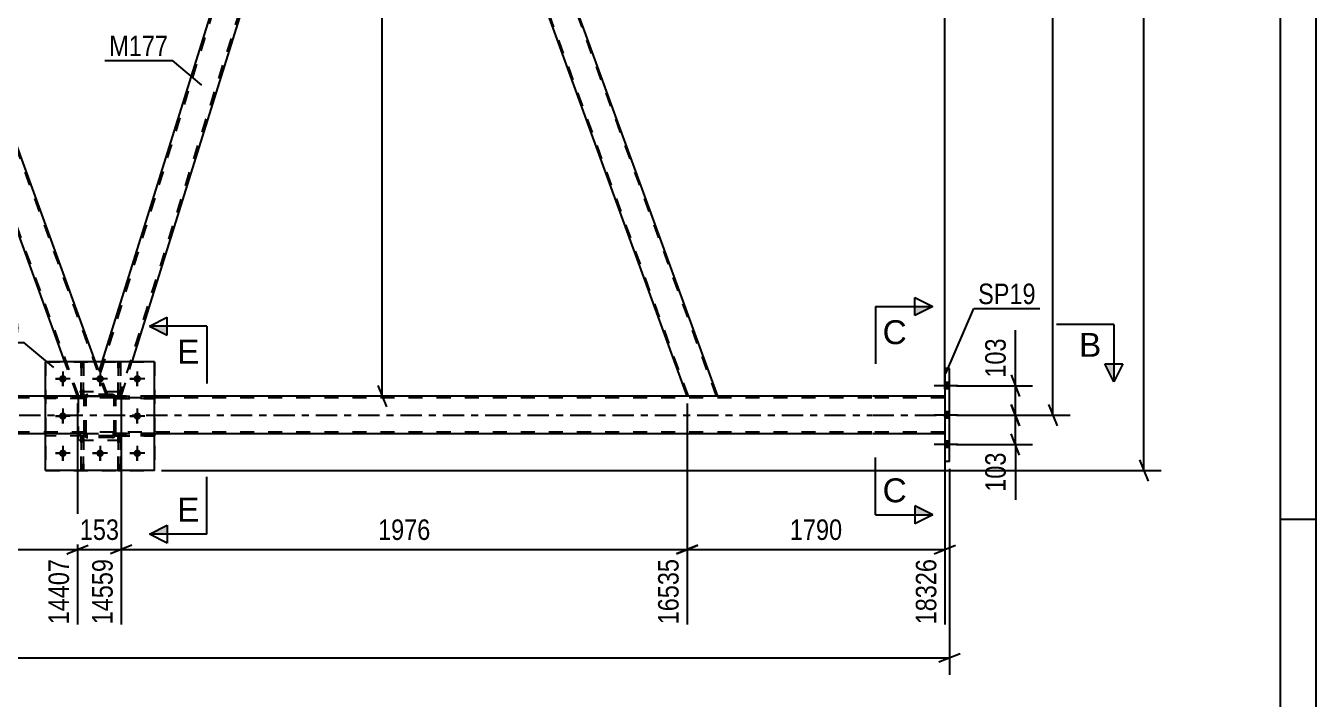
# Model space of a CAD drawing. Header units: millimetres. Extents: x 0 to 841, y 0 to 594.
# Drawn here: x 660.8 to 841, y 272.9 to 367 of the extents above; entities that cross this region are included whole.
import ezdxf

# ---------------------------------------------------------------- set-up
doc = ezdxf.new("R2010")
doc.units = ezdxf.units.MM
doc.linetypes.add('DXK_LINE_DOT2', pattern=[3.9198, 1.9599, -1.9599])
doc.linetypes.add('DXK_LINE_DOT3', pattern=[5.9187, 2.979, -0.9799, 0.9799, -0.9799])
doc.styles.add('Arial', font='ARIAL.TTF', dxfattribs={"height": 0.2})
doc.styles.add('Arial Narrow', font='ARIALN.TTF', dxfattribs={"height": 0.2})

# ---------------------------------------------------------------- blocks, each defined once
blk = doc.blocks.new('Unknown-318888172-1133')
at = {"color": 5, "linetype": 'Continuous'}
for p, q in [((841, 0), (841, 594)), ((836, 5), (836, 589)), ((841, 298), (836, 298))]:
    blk.add_line(p, q, dxfattribs=at)
blk = doc.blocks.new('Part-318888172-3912 - 3660')
at = {"color": 7, "linetype": 'DXK_LINE_DOT2'}
for p, q in [((674.17, 315.86), (668.17, 315.86)), ((668.17, 309.06), (668.17, 315.86)), ((674.17, 309.06), (674.17, 315.86)), ((674.17, 309.06), (668.17, 309.06))]:
    blk.add_line(p, q, dxfattribs=at)
blk = doc.blocks.new('Part-318888172-3848 - 3660')
at = {"color": 7, "linetype": 'DXK_LINE_DOT2'}
for p, q in [((678.77, 315.22), (673.37, 315.22)), ((673.37, 315.22), (673.37, 314.9)), ((673.37, 314.9), (678.77, 314.9)), ((673.97, 314.9), (673.97, 315.22)), ((678.77, 314.9), (678.77, 315.22))]:
    blk.add_line(p, q, dxfattribs=at)
blk = doc.blocks.new('Part-318888172-3910 - 3660')
at = {"color": 7, "linetype": 'DXK_LINE_DOT2'}
for p, q in [((669.26, 315.42), (669.45, 315.46)), ((669.45, 315.46), (669.26, 315.42)), ((672.89, 315.46), (669.45, 315.46)), ((672.89, 315.46), (673.07, 315.42)), ((673.07, 315.42), (672.89, 315.46)), ((668.97, 315), (669, 315.16)), ((669, 315.16), (668.97, 315)), ((668.97, 314.98), (668.97, 315)), ((668.97, 315), (668.97, 314.98)), ((668.97, 309.94), (668.97, 314.98)), ((669.21, 314.98), (669.23, 315.07)), ((669.21, 315), (669.21, 314.98)), ((669.21, 309.94), (669.21, 314.98)), ((669.23, 315.07), (669.28, 315.15)), ((669.28, 315.15), (669.36, 315.2)), ((669.36, 315.2), (669.45, 315.22)), ((669.45, 315.22), (672.89, 315.22)), ((672.89, 315.22), (672.98, 315.2)), ((672.98, 315.2), (673.06, 315.15)), ((673.06, 315.15), (673.11, 315.07)), ((673.13, 314.98), (673.11, 315.07)), ((673.12, 315), (673.13, 314.98)), ((673.13, 309.94), (673.13, 314.98)), ((673.33, 315.16), (673.36, 315)), ((673.36, 315), (673.33, 315.16)), ((673.36, 315), (673.37, 314.98)), ((673.37, 314.98), (673.36, 315)), ((673.37, 309.94), (673.37, 314.98)), ((669, 309.75), (668.97, 309.94)), ((668.97, 309.94), (669, 309.75)), ((669.23, 309.85), (669.21, 309.94)), ((669.28, 309.77), (669.23, 309.85)), ((669.45, 309.46), (669.26, 309.49)), ((669.26, 309.49), (669.45, 309.46)), ((669.36, 309.72), (669.28, 309.77)), ((669.45, 309.7), (669.36, 309.72)), ((672.89, 309.7), (669.45, 309.7)), ((672.89, 309.46), (669.45, 309.46)), ((672.98, 309.72), (672.89, 309.7)), ((673.07, 309.49), (672.89, 309.46)), ((672.89, 309.46), (673.07, 309.49)), ((673.06, 309.77), (672.98, 309.72)), ((673.11, 309.85), (673.06, 309.77)), ((673.13, 309.94), (673.11, 309.85)), ((673.37, 309.94), (673.33, 309.75)), ((673.33, 309.75), (673.37, 309.94))]:
    blk.add_line(p, q, dxfattribs=at)
at = {"color": 7, "linetype": 'DXK_LINE_DOT3'}
blk.add_line((671.17, 312.46), (671.17, 312.46), dxfattribs=at)
at = {"color": 7, "linetype": 'DXK_LINE_DOT2'}
for centre, start, end in [((669.45, 314.98), 112.5, 157.5), ((669.45, 314.98), 112.5, 157.5), ((672.89, 314.98), 22.5, 67.5), ((672.89, 314.98), 22.5, 67.5), ((669.45, 309.94), 202.5, 247.5), ((669.45, 309.94), 202.5, 247.5), ((672.89, 309.94), 292.5, 337.5), ((672.89, 309.94), 292.5, 337.5)]:
    blk.add_arc(centre, 0.48, start, end, dxfattribs=at)
blk = doc.blocks.new('Part-318888172-3815 - 3660')
at = {"color": 7, "linetype": 'DXK_LINE_DOT2'}
for p, q in [((678.77, 310.02), (673.37, 310.02)), ((673.37, 310.02), (673.37, 309.7)), ((673.97, 309.7), (673.97, 310.02)), ((678.77, 309.7), (678.77, 310.02)), ((673.37, 309.7), (678.77, 309.7))]:
    blk.add_line(p, q, dxfattribs=at)
blk = doc.blocks.new('Part-318888172-4150 - 3660')
at = {"color": 7, "linetype": 'DXK_LINE_DOT2'}
for p, q in [((674.04, 309.69), (673.72, 309.69)), ((673.72, 309.69), (673.72, 304.86)), ((673.72, 309.09), (674.04, 309.09)), ((674.04, 304.86), (674.04, 309.69)), ((673.72, 304.86), (674.04, 304.86))]:
    blk.add_line(p, q, dxfattribs=at)
blk = doc.blocks.new('Part-318888172-3837 - 3660')
at = {"color": 7, "linetype": 'DXK_LINE_DOT2'}
for p, q in [((668.97, 315.22), (663.57, 315.22)), ((663.57, 314.9), (663.57, 315.22)), ((668.97, 314.9), (663.57, 314.9)), ((668.37, 314.9), (668.37, 315.22)), ((668.97, 315.22), (668.97, 314.9))]:
    blk.add_line(p, q, dxfattribs=at)
blk = doc.blocks.new('Part-318888172-3838 - 3660')
at = {"color": 7, "linetype": 'DXK_LINE_DOT2'}
for p, q in [((668.97, 310.02), (663.57, 310.02)), ((663.57, 309.7), (663.57, 310.02)), ((668.37, 309.7), (668.37, 310.02)), ((668.97, 310.02), (668.97, 309.7)), ((668.97, 309.7), (663.57, 309.7))]:
    blk.add_line(p, q, dxfattribs=at)
blk = doc.blocks.new('Part-318888172-3841 - 3660')
at = {"color": 2, "linetype": 'Continuous'}
blk.add_line((668.84, 320.06), (668.52, 320.06), dxfattribs=at)
at = {"color": 7, "linetype": 'DXK_LINE_DOT2'}
for p, q in [((668.52, 320.06), (668.52, 315.21)), ((668.84, 315.21), (668.84, 320.06)), ((668.52, 315.81), (668.84, 315.81)), ((668.52, 315.21), (668.84, 315.21))]:
    blk.add_line(p, q, dxfattribs=at)
blk = doc.blocks.new('Part-318888172-3844 - 3660')
at = {"color": 2, "linetype": 'Continuous'}
blk.add_line((674.04, 320.06), (673.72, 320.06), dxfattribs=at)
at = {"color": 7, "linetype": 'DXK_LINE_DOT2'}
for p, q in [((673.72, 320.06), (673.72, 315.21)), ((674.04, 315.21), (674.04, 320.06)), ((673.72, 315.81), (674.04, 315.81)), ((673.72, 315.21), (674.04, 315.21))]:
    blk.add_line(p, q, dxfattribs=at)
blk = doc.blocks.new('Part-318888172-3847 - 3660')
at = {"color": 7, "linetype": 'DXK_LINE_DOT2'}
for p, q in [((668.84, 309.69), (668.52, 309.69)), ((668.52, 309.69), (668.52, 304.86)), ((668.52, 309.09), (668.84, 309.09)), ((668.84, 304.86), (668.84, 309.69)), ((668.52, 304.86), (668.84, 304.86))]:
    blk.add_line(p, q, dxfattribs=at)
blk = doc.blocks.new('Part-318888172-3853 - 3660')
at = {"color": 2, "linetype": 'Continuous'}
for p, q in [((678.77, 320.06), (663.57, 320.06)), ((663.57, 304.86), (663.57, 320.06)), ((678.77, 304.86), (678.77, 320.06)), ((678.77, 304.86), (663.57, 304.86))]:
    blk.add_line(p, q, dxfattribs=at)
blk = doc.blocks.new('Part-318888172-3854 - 3660')
at = {"color": 7, "linetype": 'DXK_LINE_DOT2'}
for p, q in [((673.37, 314.9), (673.37, 315.22)), ((673.37, 315.22), (678.77, 315.22)), ((678.77, 314.9), (673.37, 314.9)), ((673.97, 314.9), (673.97, 315.22)), ((678.77, 315.22), (678.77, 314.9))]:
    blk.add_line(p, q, dxfattribs=at)
blk = doc.blocks.new('Bolt-318888172-3855 - 3660')
at = {"linetype": 'Continuous'}
for points in [[(789.15, 317.14), (789.15, 316.26), (789.79, 316.26), (789.79, 317.14)], [(789.15, 317.14), (789.15, 316.26), (789.79, 316.26), (789.79, 317.14)], [(789.15, 317.14), (789.15, 316.26), (789.79, 316.26), (789.79, 317.14)], [(789.15, 313.04), (789.15, 312.16), (789.79, 312.16), (789.79, 313.04)], [(789.15, 313.04), (789.15, 312.16), (789.79, 312.16), (789.79, 313.04)], [(789.15, 308.94), (789.15, 308.06), (789.79, 308.06), (789.79, 308.94)], [(789.15, 308.94), (789.15, 308.06), (789.79, 308.06), (789.79, 308.94)], [(789.15, 308.94), (789.15, 308.06), (789.79, 308.06), (789.79, 308.94)]]:
    blk.add_hatch(color=1, dxfattribs=at).paths.add_polyline_path(points)
at = {"color": 1, "linetype": 'Continuous'}
for p, q in [((790.95, 316.7), (787.63, 316.7)), ((790.95, 316.7), (787.63, 316.7)), ((790.95, 316.7), (787.63, 316.7)), ((789.79, 317.14), (789.15, 317.14)), ((789.79, 317.14), (789.15, 317.14)), ((789.79, 317.14), (789.15, 317.14)), ((789.79, 316.26), (789.15, 316.26)), ((789.79, 316.26), (789.15, 316.26)), ((789.79, 316.26), (789.15, 316.26)), ((790.95, 312.6), (787.63, 312.6)), ((790.95, 312.6), (787.63, 312.6)), ((789.79, 313.04), (789.15, 313.04)), ((789.79, 313.04), (789.15, 313.04)), ((789.79, 312.16), (789.15, 312.16)), ((789.79, 312.16), (789.15, 312.16)), ((790.95, 308.5), (787.63, 308.5)), ((790.95, 308.5), (787.63, 308.5)), ((790.95, 308.5), (787.63, 308.5)), ((789.79, 308.94), (789.15, 308.94)), ((789.79, 308.94), (789.15, 308.94)), ((789.79, 308.94), (789.15, 308.94)), ((789.79, 308.06), (789.15, 308.06)), ((789.79, 308.06), (789.15, 308.06)), ((789.79, 308.06), (789.15, 308.06))]:
    blk.add_line(p, q, dxfattribs=at)
blk = doc.blocks.new('Part-318888172-3911 - 3660')
at = {"color": 7, "linetype": 'DXK_LINE_DOT2'}
for p, q in [((674.17, 315.86), (668.17, 315.86)), ((668.17, 309.06), (668.17, 315.86)), ((674.17, 309.06), (674.17, 315.86)), ((674.17, 309.06), (668.17, 309.06))]:
    blk.add_line(p, q, dxfattribs=at)
blk = doc.blocks.new('Part-318888172-3918 - 3660')
at = {"color": 2, "linetype": 'Continuous'}
for p, q in [((789.79, 319.1), (789.15, 319.1)), ((789.15, 319.1), (789.15, 306.1)), ((789.79, 306.1), (789.79, 319.1)), ((789.79, 306.1), (789.15, 306.1))]:
    blk.add_line(p, q, dxfattribs=at)
blk = doc.blocks.new('Part-318888172-3928 - 3660')
at = {"color": 7, "linetype": 'DXK_LINE_DOT2'}
for p, q in [((669.26, 315.42), (669.45, 315.46)), ((669.45, 315.46), (669.26, 315.42)), ((672.89, 315.46), (669.45, 315.46)), ((672.89, 315.46), (673.07, 315.42)), ((673.07, 315.42), (672.89, 315.46)), ((668.97, 314.98), (669, 315.16)), ((669, 315.16), (668.97, 314.98)), ((668.97, 309.94), (668.97, 314.98)), ((669.21, 314.98), (669.23, 315.07)), ((669.21, 309.94), (669.21, 314.98)), ((669.23, 315.07), (669.28, 315.15)), ((669.28, 315.15), (669.36, 315.2)), ((669.36, 315.2), (669.45, 315.22)), ((669.45, 315.22), (672.89, 315.22)), ((672.89, 315.22), (672.98, 315.2)), ((672.98, 315.2), (673.06, 315.15)), ((673.06, 315.15), (673.11, 315.07)), ((673.11, 315.07), (673.13, 314.98)), ((673.13, 309.94), (673.13, 314.98)), ((673.33, 315.16), (673.37, 314.98)), ((673.37, 314.98), (673.33, 315.16)), ((673.37, 309.94), (673.37, 314.98)), ((669, 309.75), (668.97, 309.94)), ((668.97, 309.94), (669, 309.75)), ((669.23, 309.85), (669.21, 309.94)), ((669.28, 309.77), (669.23, 309.85)), ((669.45, 309.46), (669.26, 309.49)), ((669.26, 309.49), (669.45, 309.46)), ((669.36, 309.72), (669.28, 309.77)), ((669.45, 309.7), (669.36, 309.72)), ((672.89, 309.7), (669.45, 309.7)), ((672.89, 309.46), (669.45, 309.46)), ((672.98, 309.72), (672.89, 309.7)), ((673.07, 309.49), (672.89, 309.46)), ((672.89, 309.46), (673.07, 309.49)), ((673.06, 309.77), (672.98, 309.72)), ((673.11, 309.85), (673.06, 309.77)), ((673.13, 309.94), (673.11, 309.85)), ((673.37, 309.94), (673.33, 309.75)), ((673.33, 309.75), (673.37, 309.94))]:
    blk.add_line(p, q, dxfattribs=at)
at = {"color": 7, "linetype": 'DXK_LINE_DOT3'}
blk.add_line((671.17, 312.46), (671.17, 312.46), dxfattribs=at)
at = {"color": 7, "linetype": 'DXK_LINE_DOT2'}
for centre, start, end in [((669.45, 314.98), 112.5, 157.5), ((669.45, 314.98), 112.5, 157.5), ((672.89, 314.98), 22.5, 67.5), ((672.89, 314.98), 22.5, 67.5), ((669.45, 309.94), 202.5, 247.5), ((669.45, 309.94), 202.5, 247.5), ((672.89, 309.94), 292.5, 337.5), ((672.89, 309.94), 292.5, 337.5)]:
    blk.add_arc(centre, 0.48, start, end, dxfattribs=at)
blk = doc.blocks.new('Part-318888172-3954 - 3660')
at = {"color": 7, "linetype": 'DXK_LINE_DOT2'}
for p, q in [((713.3, 436.46), (709.04, 436.46)), ((710.57, 432.26), (709.04, 436.46)), ((753.33, 315.24), (709.21, 436.46)), ((757.25, 315.24), (713.13, 436.46)), ((713.44, 436.06), (713.3, 436.46)), ((757.42, 315.24), (753.16, 315.24))]:
    blk.add_line(p, q, dxfattribs=at)
at = {"color": 2, "linetype": 'Continuous'}
for p, q in [((757.42, 315.24), (713.44, 436.06)), ((753.16, 315.24), (710.57, 432.26))]:
    blk.add_line(p, q, dxfattribs=at)
blk = doc.blocks.new('Part-318888172-3964 - 3660')
at = {"color": 7, "linetype": 'DXK_LINE_DOT2'}
for p, q in [((707.97, 436.46), (671.16, 318.34)), ((707.72, 436.46), (707.69, 436.34)), ((709.04, 436.46), (707.72, 436.46)), ((709.19, 436.06), (709.04, 436.46)), ((710.45, 432.58), (673.88, 315.24)), ((710.57, 432.26), (710.59, 432.21)), ((710.59, 432.21), (710.57, 432.26)), ((671.44, 320.06), (671.02, 318.71)), ((674.13, 315.24), (675.63, 320.06)), ((672.28, 315.24), (671.02, 318.71)), ((674.13, 315.24), (672.28, 315.24))]:
    blk.add_line(p, q, dxfattribs=at)
at = {"color": 2, "linetype": 'Continuous'}
for p, q in [((707.69, 436.34), (671.44, 320.06)), ((710.57, 432.26), (709.19, 436.06)), ((710.59, 432.21), (675.63, 320.06))]:
    blk.add_line(p, q, dxfattribs=at)
blk = doc.blocks.new('Part-318888172-3972 - 3660')
at = {"color": 7, "linetype": 'DXK_LINE_DOT2'}
for p, q in [((673.72, 304.86), (673.72, 309.69)), ((673.72, 309.69), (674.04, 309.69)), ((673.72, 309.09), (674.04, 309.09)), ((674.04, 309.69), (674.04, 304.86)), ((674.04, 304.86), (673.72, 304.86))]:
    blk.add_line(p, q, dxfattribs=at)
blk = doc.blocks.new('Part-318888172-3975 - 3660')
at = {"color": 7, "linetype": 'DXK_LINE_DOT2'}
for p, q in [((668.52, 304.86), (668.52, 309.69)), ((668.52, 309.69), (668.84, 309.69)), ((668.52, 309.09), (668.84, 309.09)), ((668.84, 309.69), (668.84, 304.86)), ((668.84, 304.86), (668.52, 304.86))]:
    blk.add_line(p, q, dxfattribs=at)
blk = doc.blocks.new('Part-318888172-3978 - 3660')
at = {"color": 7, "linetype": 'DXK_LINE_DOT2'}
for p, q in [((673.72, 315.21), (673.72, 320.06)), ((673.72, 320.06), (674.04, 320.06)), ((674.04, 320.06), (674.04, 315.21)), ((673.72, 315.81), (674.04, 315.81)), ((674.04, 315.21), (673.72, 315.21))]:
    blk.add_line(p, q, dxfattribs=at)
blk = doc.blocks.new('Part-318888172-3981 - 3660')
at = {"color": 7, "linetype": 'DXK_LINE_DOT2'}
for p, q in [((668.52, 315.21), (668.52, 320.06)), ((668.52, 320.06), (668.84, 320.06)), ((668.84, 320.06), (668.84, 315.21)), ((668.52, 315.81), (668.84, 315.81)), ((668.84, 315.21), (668.52, 315.21))]:
    blk.add_line(p, q, dxfattribs=at)
blk = doc.blocks.new('Part-318888172-4012 - 3660')
at = {"color": 7, "linetype": 'DXK_LINE_DOT2'}
for p, q in [((778.93, 315), (103.5, 315)), ((678.77, 315.24), (663.57, 315.24)), ((789.15, 315), (779.03, 315)), ((789.15, 315.24), (789.15, 309.96)), ((778.93, 310.2), (103.5, 310.2)), ((678.77, 309.96), (663.57, 309.96)), ((789.15, 310.2), (779.03, 310.2))]:
    blk.add_line(p, q, dxfattribs=at)
at = {"color": 2, "linetype": 'Continuous'}
for p, q in [((663.57, 315.24), (508.5, 315.24)), ((778.93, 315.24), (678.77, 315.24)), ((789.15, 315.24), (779.03, 315.24)), ((663.57, 309.96), (508.5, 309.96)), ((778.93, 309.96), (678.77, 309.96)), ((789.15, 309.96), (779.03, 309.96))]:
    blk.add_line(p, q, dxfattribs=at)
at = {"color": 7, "linetype": 'DXK_LINE_DOT3'}
for p, q in [((103.5, 312.6), (778.93, 312.6)), ((779.03, 312.6), (789.15, 312.6))]:
    blk.add_line(p, q, dxfattribs=at)
blk = doc.blocks.new('Part-318888172-4017 - 3660')
at = {"color": 2, "linetype": 'Continuous'}
for p, q in [((628.16, 436.46), (623.91, 436.46)), ((670.53, 320.06), (628.16, 436.46)), ((666.27, 320.06), (625.44, 432.26))]:
    blk.add_line(p, q, dxfattribs=at)
at = {"color": 7, "linetype": 'DXK_LINE_DOT2'}
for p, q in [((623.91, 436.46), (625.44, 432.26)), ((668.2, 315.24), (624.08, 436.46)), ((672.11, 315.24), (627.99, 436.46)), ((668.03, 315.24), (666.27, 320.06)), ((672.28, 315.24), (670.53, 320.06)), ((672.28, 315.24), (668.03, 315.24))]:
    blk.add_line(p, q, dxfattribs=at)
blk = doc.blocks.new('Part-318888172-4018 - 3660')
at = {"color": 7, "linetype": 'DXK_LINE_DOT2'}
for p, q in [((668.97, 315.22), (663.57, 315.22)), ((663.57, 315.22), (663.57, 314.9)), ((668.97, 314.9), (663.57, 314.9)), ((668.37, 314.9), (668.37, 315.22)), ((668.97, 314.9), (668.97, 315.22))]:
    blk.add_line(p, q, dxfattribs=at)
blk = doc.blocks.new('Part-318888172-4023 - 3660')
at = {"color": 7, "linetype": 'DXK_LINE_DOT2'}
for p, q in [((673.37, 309.7), (673.37, 310.02)), ((673.37, 310.02), (678.77, 310.02)), ((673.97, 309.7), (673.97, 310.02)), ((678.77, 310.02), (678.77, 309.7)), ((678.77, 309.7), (673.37, 309.7))]:
    blk.add_line(p, q, dxfattribs=at)
blk = doc.blocks.new('Part-318888172-4024 - 3660')
at = {"color": 7, "linetype": 'DXK_LINE_DOT2'}
for p, q in [((663.57, 320.06), (678.77, 320.06)), ((663.57, 320.06), (663.57, 304.86)), ((678.77, 320.06), (678.77, 304.86)), ((663.57, 304.86), (678.77, 304.86))]:
    blk.add_line(p, q, dxfattribs=at)
blk = doc.blocks.new('Part-318888172-4040 - 3660')
at = {"color": 7, "linetype": 'DXK_LINE_DOT2'}
for p, q in [((668.97, 310.02), (663.57, 310.02)), ((663.57, 310.02), (663.57, 309.7)), ((668.37, 309.7), (668.37, 310.02)), ((668.97, 309.7), (668.97, 310.02)), ((668.97, 309.7), (663.57, 309.7))]:
    blk.add_line(p, q, dxfattribs=at)
blk = doc.blocks.new('Bolt-318888172-4146 - 3660')
at = {"color": 1, "linetype": 'Continuous'}
for p, q in [((664.93, 317.66), (665.62, 317.66)), ((665.97, 318.7), (665.97, 318)), ((665.97, 316.62), (665.97, 317.31)), ((667.01, 317.66), (666.32, 317.66)), ((670.13, 317.66), (670.82, 317.66)), ((671.17, 318.7), (671.17, 318)), ((671.17, 316.62), (671.17, 317.31)), ((672.21, 317.66), (671.52, 317.66)), ((675.33, 317.66), (676.02, 317.66)), ((676.37, 318.7), (676.37, 318)), ((676.37, 316.62), (676.37, 317.31)), ((677.41, 317.66), (676.72, 317.66)), ((664.93, 312.46), (665.62, 312.46)), ((665.97, 313.5), (665.97, 312.8)), ((665.97, 311.42), (665.97, 312.11)), ((667.01, 312.46), (666.32, 312.46)), ((675.33, 312.46), (676.02, 312.46)), ((676.37, 313.5), (676.37, 312.8)), ((676.37, 311.42), (676.37, 312.11)), ((677.41, 312.46), (676.72, 312.46)), ((665.97, 308.3), (665.97, 307.6)), ((671.17, 308.3), (671.17, 307.6)), ((676.37, 308.3), (676.37, 307.6)), ((664.93, 307.26), (665.62, 307.26)), ((665.97, 306.22), (665.97, 306.91)), ((667.01, 307.26), (666.32, 307.26)), ((670.13, 307.26), (670.82, 307.26)), ((671.17, 306.22), (671.17, 306.91)), ((672.21, 307.26), (671.52, 307.26)), ((675.33, 307.26), (676.02, 307.26)), ((676.37, 306.22), (676.37, 306.91)), ((677.41, 307.26), (676.72, 307.26))]:
    blk.add_line(p, q, dxfattribs=at)
blk = doc.blocks.new('Bolt-318888172-4147 - 3660')
at = {"linetype": 'Continuous'}
for points in [[(666.49, 317.66, -1), (665.45, 317.66, -1)], [(671.69, 317.66, -1), (670.65, 317.66, -1)], [(676.89, 317.66, -1), (675.85, 317.66, -1)], [(666.49, 312.46, -1), (665.45, 312.46, -1)], [(676.89, 312.46, -1), (675.85, 312.46, -1)], [(666.49, 307.26, -1), (665.45, 307.26, -1)], [(671.69, 307.26, -1), (670.65, 307.26, -1)], [(676.89, 307.26, -1), (675.85, 307.26, -1)]]:
    blk.add_hatch(color=1, dxfattribs=at).paths.add_polyline_path(points)
at = {"color": 1, "linetype": 'Continuous'}
for p, q in [((667.01, 317.66), (664.93, 317.66)), ((665.97, 318.7), (665.97, 316.62)), ((672.21, 317.66), (670.13, 317.66)), ((671.17, 318.7), (671.17, 316.62)), ((677.41, 317.66), (675.33, 317.66)), ((676.37, 318.7), (676.37, 316.62)), ((667.01, 312.46), (664.93, 312.46)), ((665.97, 313.5), (665.97, 311.42)), ((677.41, 312.46), (675.33, 312.46)), ((676.37, 313.5), (676.37, 311.42)), ((665.97, 308.3), (665.97, 306.22)), ((671.17, 308.3), (671.17, 306.22)), ((676.37, 308.3), (676.37, 306.22)), ((667.01, 307.26), (664.93, 307.26)), ((672.21, 307.26), (670.13, 307.26)), ((677.41, 307.26), (675.33, 307.26))]:
    blk.add_line(p, q, dxfattribs=at)
blk = doc.blocks.new('StraightDimension-318888172-5157 - 3660')
at = {"color": 7, "linetype": 'Continuous'}
for p, q in [((798.39, 314.1), (799.59, 311.1)), ((790.79, 312.6), (801.39, 312.6)), ((798.99, 308.5), (798.99, 312.6)), ((799.59, 307), (798.39, 310)), ((790.79, 308.5), (801.39, 308.5))]:
    blk.add_line(p, q, dxfattribs=at)
at = {"color": 0}
blk.add_wipeout([(798.24, 307.98), (794.04, 307.98), (794.04, 301.29), (798.24, 301.29)], dxfattribs=at)
at = {"color": 7, "linetype": 'Continuous'}
blk.add_line((798.99, 308.5), (798.99, 300.77), dxfattribs=at)
blk.add_line((798.99, 308.5), (798.99, 300.77), dxfattribs=at)
at = {"color": 3, "style": 'Arial Narrow'}
blk.add_text('103', height=2.863, rotation=90.0002, dxfattribs=at).set_placement((797.64, 301.89))
blk = doc.blocks.new('StraightDimension-318888172-4541 - 3660')
at = {"color": 7, "linetype": 'Continuous'}
for p, q in [((767.53, 435.46), (767.53, 368.54)), ((789.15, 316.24), (789.15, 373.79)), ((769.03, 371.54), (766.03, 370.34)), ((787.65, 370.34), (790.65, 371.54)), ((767.53, 370.94), (789.15, 370.94))]:
    blk.add_line(p, q, dxfattribs=at)
at = {"color": 0}
blk.add_wipeout([(782.6, 371.69), (782.6, 375.89), (774.09, 375.89), (774.09, 371.69)], dxfattribs=at)
at = {"color": 3, "style": 'Arial Narrow'}
blk.add_text('1431', height=2.863, dxfattribs=at).set_placement((774.69, 372.29))
blk = doc.blocks.new('StraightDimension-318888172-5147 - 3660')
at = {"color": 7, "linetype": 'Continuous'}
for p, q in [((798.39, 318.2), (799.59, 315.2)), ((790.79, 316.7), (801.39, 316.7)), ((798.99, 312.6), (798.99, 316.7)), ((799.59, 311.1), (798.39, 314.1)), ((790.79, 312.6), (801.39, 312.6))]:
    blk.add_line(p, q, dxfattribs=at)
at = {"color": 0}
blk.add_wipeout([(798.24, 323.91), (794.04, 323.91), (794.04, 317.23), (798.24, 317.23)], dxfattribs=at)
at = {"color": 7, "linetype": 'Continuous'}
blk.add_line((798.99, 316.7), (798.99, 324.44), dxfattribs=at)
blk.add_line((798.99, 316.7), (798.99, 324.44), dxfattribs=at)
at = {"color": 3, "style": 'Arial Narrow'}
blk.add_text('103', height=2.863, rotation=90.0002, dxfattribs=at).set_placement((797.64, 317.83))
blk = doc.blocks.new('StraightDimension-318888172-4213 - 3660')
at = {"color": 7, "linetype": 'Continuous'}
for p, q in [((804.83, 436.96), (803.63, 439.96)), ((769.17, 438.46), (806.63, 438.46)), ((804.23, 312.6), (804.23, 438.46)), ((803.63, 314.1), (804.83, 311.1)), ((790.79, 312.6), (806.63, 312.6))]:
    blk.add_line(p, q, dxfattribs=at)
at = {"color": 0}
blk.add_wipeout([(803.48, 379.79), (799.28, 379.79), (799.28, 371.27), (803.48, 371.27)], dxfattribs=at)
at = {"color": 3, "style": 'Arial Narrow'}
blk.add_text('3147', height=2.863, rotation=90.0002, dxfattribs=at).set_placement((802.88, 371.87))
blk = doc.blocks.new('StraightDimension-318888172-4429 - 3660')
at = {"color": 7, "linetype": 'Continuous'}
for p, q in [((588.99, 314.24), (588.99, 283.37)), ((668.03, 314.24), (668.03, 283.37)), ((590.49, 294.41), (587.49, 293.21)), ((588.99, 293.81), (668.03, 293.81)), ((666.53, 293.21), (669.53, 294.41))]:
    blk.add_line(p, q, dxfattribs=at)
at = {"color": 0}
blk.add_wipeout([(632.77, 294.56), (632.77, 298.76), (624.25, 298.76), (624.25, 294.56)], dxfattribs=at)
at = {"color": 0, "linetype": 'Continuous'}
blk.add_wipeout([(667.43, 293.11), (663.23, 293.11), (663.23, 282.77), (667.43, 282.77)], dxfattribs=at)
at = {"color": 3, "style": 'Arial Narrow'}
blk.add_text('1976', height=2.863, dxfattribs=at).set_placement((624.85, 295.16))
at = {"color": 3, "linetype": 'Continuous', "style": 'Arial Narrow'}
blk.add_text('14407', height=2.863, rotation=90.0002, dxfattribs=at).set_placement((666.83, 283.37))
blk = doc.blocks.new('StraightDimension-318888172-4448 - 3660')
at = {"color": 7, "linetype": 'Continuous'}
for p, q in [((668.03, 314.24), (668.03, 283.37)), ((674.13, 314.24), (674.13, 283.37)), ((666.53, 293.21), (669.53, 294.41)), ((668.03, 293.81), (674.13, 293.81)), ((675.63, 294.41), (672.63, 293.21))]:
    blk.add_line(p, q, dxfattribs=at)
at = {"color": 0}
blk.add_wipeout([(674.42, 294.56), (674.42, 298.76), (667.74, 298.76), (667.74, 294.56)], dxfattribs=at)
at = {"color": 0, "linetype": 'Continuous'}
blk.add_wipeout([(673.53, 293.11), (669.33, 293.11), (669.33, 282.77), (673.53, 282.77)], dxfattribs=at)
at = {"color": 3, "style": 'Arial Narrow'}
blk.add_text('153', height=2.863, dxfattribs=at).set_placement((668.34, 295.16))
at = {"color": 3, "linetype": 'Continuous', "style": 'Arial Narrow'}
blk.add_text('14559', height=2.863, rotation=90.0002, dxfattribs=at).set_placement((672.93, 283.37))
blk = doc.blocks.new('StraightDimension-318888172-4467 - 3660')
at = {"color": 7, "linetype": 'Continuous'}
for p, q in [((674.13, 314.24), (674.13, 283.37)), ((753.16, 314.24), (753.16, 283.37)), ((675.63, 294.41), (672.63, 293.21)), ((674.13, 293.81), (753.16, 293.81)), ((751.66, 293.21), (754.66, 294.41))]:
    blk.add_line(p, q, dxfattribs=at)
at = {"color": 0}
blk.add_wipeout([(717.9, 294.56), (717.9, 298.76), (709.39, 298.76), (709.39, 294.56)], dxfattribs=at)
at = {"color": 0, "linetype": 'Continuous'}
blk.add_wipeout([(752.56, 293.11), (748.36, 293.11), (748.36, 282.77), (752.56, 282.77)], dxfattribs=at)
at = {"color": 3, "style": 'Arial Narrow'}
blk.add_text('1976', height=2.863, dxfattribs=at).set_placement((709.99, 295.16))
at = {"color": 3, "linetype": 'Continuous', "style": 'Arial Narrow'}
blk.add_text('16535', height=2.863, rotation=90.0002, dxfattribs=at).set_placement((751.96, 283.37))
blk = doc.blocks.new('StraightDimension-318888172-4486 - 3660')
at = {"color": 7, "linetype": 'Continuous'}
for p, q in [((753.16, 314.24), (753.16, 283.37)), ((789.15, 308.96), (789.15, 283.37)), ((754.66, 294.41), (751.66, 293.21)), ((753.16, 293.81), (789.15, 293.81)), ((787.65, 293.21), (790.65, 294.41))]:
    blk.add_line(p, q, dxfattribs=at)
at = {"color": 0}
blk.add_wipeout([(775.41, 294.56), (775.41, 298.76), (766.9, 298.76), (766.9, 294.56)], dxfattribs=at)
at = {"color": 0, "linetype": 'Continuous'}
blk.add_wipeout([(788.55, 293.11), (784.35, 293.11), (784.35, 282.77), (788.55, 282.77)], dxfattribs=at)
at = {"color": 3, "style": 'Arial Narrow'}
blk.add_text('1790', height=2.863, dxfattribs=at).set_placement((767.5, 295.16))
at = {"color": 3, "linetype": 'Continuous', "style": 'Arial Narrow'}
blk.add_text('18326', height=2.863, rotation=90.0002, dxfattribs=at).set_placement((787.95, 283.37))
blk = doc.blocks.new('StraightDimension-318888172-4530 - 3660')
at = {"color": 7, "linetype": 'Continuous'}
for p, q in [((789.79, 305.1), (789.79, 276.31)), ((788.29, 278.11), (791.29, 279.31)), ((51.77, 278.71), (789.79, 278.71))]:
    blk.add_line(p, q, dxfattribs=at)
blk = doc.blocks.new('StraightDimension-318888172-5094 - 3660')
at = {"color": 7, "linetype": 'Continuous'}
for p, q in [((711.15, 434.96), (709.95, 437.96)), ((723.31, 436.46), (707.7, 436.46)), ((710.55, 315.24), (710.55, 436.46)), ((709.95, 316.74), (711.15, 313.74)), ((728, 315.24), (707.7, 315.24))]:
    blk.add_line(p, q, dxfattribs=at)
at = {"color": 0}
blk.add_wipeout([(709.8, 380.11), (705.6, 380.11), (705.6, 371.59), (709.8, 371.59)], dxfattribs=at)
at = {"color": 3, "style": 'Arial Narrow'}
blk.add_text('3031', height=2.863, rotation=90.0002, dxfattribs=at).set_placement((709.2, 372.19))
blk = doc.blocks.new('StraightDimension-318888172-15890 - 3660')
at = {"color": 7, "linetype": 'Continuous'}
for p, q in [((817.53, 447.76), (816.33, 450.76)), ((765.93, 449.26), (819.33, 449.26)), ((816.93, 304.86), (816.93, 449.26)), ((816.33, 306.36), (817.53, 303.36)), ((679.77, 304.86), (819.33, 304.86))]:
    blk.add_line(p, q, dxfattribs=at)
at = {"color": 0}
blk.add_wipeout([(816.18, 381.32), (811.98, 381.32), (811.98, 372.8), (816.18, 372.8)], dxfattribs=at)
at = {"color": 3, "style": 'Arial Narrow'}
blk.add_text('3610', height=2.863, rotation=90.0002, dxfattribs=at).set_placement((815.58, 373.4))
blk = doc.blocks.new('Mark-318888172-3849 - 3660')
at = {"color": 0}
blk.add_wipeout([(659.93, 323.32), (659.93, 326.32), (651.89, 326.32), (651.89, 323.32)], dxfattribs=at)
blk.add_wipeout([(659.93, 323.32), (659.93, 326.32), (651.89, 326.32), (651.89, 323.32)], dxfattribs=at)
at = {"color": 30, "linetype": 'Continuous'}
for p in [(651.29, 322.72), (664.72, 319.26)]:
    blk.add_line(p, (660.53, 322.72), dxfattribs=at)
at = {"color": 3, "style": 'Arial Narrow'}
blk.add_text('SP20', height=2.863, dxfattribs=at).set_placement((651.89, 323.32))
blk = doc.blocks.new('Mark-318888172-3914 - 3660')
at = {"color": 0}
blk.add_wipeout([(801.83, 328.1), (801.83, 331.1), (793.79, 331.1), (793.79, 328.1)], dxfattribs=at)
blk.add_wipeout([(801.83, 328.1), (801.83, 331.1), (793.79, 331.1), (793.79, 328.1)], dxfattribs=at)
at = {"color": 30, "linetype": 'Continuous'}
for p, q in [((789.27, 318.39), (793.19, 327.5)), ((793.19, 327.5), (802.43, 327.5))]:
    blk.add_line(p, q, dxfattribs=at)
at = {"color": 3, "style": 'Arial Narrow'}
blk.add_text('SP19', height=2.863, dxfattribs=at).set_placement((793.79, 328.1))
blk = doc.blocks.new('Mark-318888172-3960 - 3660')
at = {"color": 0}
blk.add_wipeout([(680.67, 362.74), (680.67, 365.74), (672.45, 365.74), (672.45, 362.74)], dxfattribs=at)
blk.add_wipeout([(680.67, 362.74), (680.67, 365.74), (672.45, 365.74), (672.45, 362.74)], dxfattribs=at)
at = {"color": 30, "linetype": 'Continuous'}
for p in [(671.85, 362.14), (685.39, 358.66)]:
    blk.add_line(p, (681.27, 362.14), dxfattribs=at)
at = {"color": 3, "style": 'Arial Narrow'}
blk.add_text('M177', height=2.863, dxfattribs=at).set_placement((672.45, 362.74))
blk = doc.blocks.new('SectionMark-318888172-5402 - 3660')
at = {"linetype": 'Continuous'}
for points in [[(680.56, 325.03), (680.56, 323.78), (678.06, 325.03)], [(680.56, 297.21), (680.56, 295.96), (678.06, 295.96)]]:
    blk.add_hatch(color=6, dxfattribs=at).paths.add_polyline_path(points)
at = {"color": 6, "linetype": 'Continuous'}
for p, q in [((678.06, 325.03), (680.56, 326.28)), ((680.56, 323.78), (680.56, 326.28)), ((686.06, 325.03), (678.06, 325.03)), ((678.06, 325.03), (680.56, 323.78)), ((686.06, 325.03), (686.06, 317.03)), ((686.06, 295.96), (686.06, 303.96)), ((678.06, 295.96), (680.56, 297.21)), ((686.06, 295.96), (678.06, 295.96)), ((680.56, 294.71), (678.06, 295.96)), ((680.56, 297.21), (680.56, 294.71))]:
    blk.add_line(p, q, dxfattribs=at)
at = {"color": 0, "linetype": 'Continuous'}
for points in [[(685.06, 319.78), (685.06, 323.28), (681.95, 323.28), (681.95, 319.78)], [(685.06, 297.71), (685.06, 301.21), (681.95, 301.21), (681.95, 297.71)]]:
    blk.add_wipeout(points, dxfattribs=at)
at = {"color": 3, "linetype": 'Continuous', "style": 'Arial'}
for p in [(681.95, 319.78), (681.95, 297.71)]:
    blk.add_text('E', height=3.34, dxfattribs=at).set_placement(p)
blk = doc.blocks.new('SectionMark-318888172-5408 - 3660')
at = {"linetype": 'Continuous'}
blk.add_hatch(color=6, dxfattribs=at).paths.add_polyline_path([(811.49, 319.74), (812.74, 319.74), (812.74, 317.24)])
at = {"color": 6, "linetype": 'Continuous'}
for p, q in [((812.74, 325.24), (804.74, 325.24)), ((812.74, 325.24), (812.74, 317.24)), ((811.49, 319.74), (813.99, 319.74)), ((812.74, 317.24), (811.49, 319.74)), ((813.99, 319.74), (812.74, 317.24))]:
    blk.add_line(p, q, dxfattribs=at)
at = {"color": 0, "linetype": 'Continuous'}
blk.add_wipeout([(810.99, 320.74), (810.99, 324.24), (807.88, 324.24), (807.88, 320.74)], dxfattribs=at)
at = {"color": 3, "linetype": 'Continuous', "style": 'Arial'}
blk.add_text('B', height=3.34, dxfattribs=at).set_placement((807.88, 320.74))
blk = doc.blocks.new('SectionMark-318888172-5412 - 3660')
at = {"linetype": 'Continuous'}
for points in [[(784.95, 326.51), (784.95, 327.76), (787.45, 327.76)], [(784.95, 298.67), (784.95, 299.92), (787.45, 298.67)]]:
    blk.add_hatch(color=6, dxfattribs=at).paths.add_polyline_path(points)
at = {"color": 6, "linetype": 'Continuous'}
for p, q in [((784.95, 326.51), (784.95, 329.01)), ((784.95, 329.01), (787.45, 327.76)), ((779.45, 327.76), (779.45, 319.76)), ((779.45, 327.76), (787.45, 327.76)), ((787.45, 327.76), (784.95, 326.51)), ((779.45, 298.67), (779.45, 306.67)), ((787.45, 298.67), (784.95, 299.92)), ((784.95, 299.92), (784.95, 297.42)), ((779.45, 298.67), (787.45, 298.67)), ((787.45, 298.67), (784.95, 297.42))]:
    blk.add_line(p, q, dxfattribs=at)
at = {"color": 0, "linetype": 'Continuous'}
for points in [[(783.82, 322.51), (783.82, 326.01), (780.45, 326.01), (780.45, 322.51)], [(783.82, 300.42), (783.82, 303.92), (780.45, 303.92), (780.45, 300.42)]]:
    blk.add_wipeout(points, dxfattribs=at)
at = {"color": 3, "linetype": 'Continuous', "style": 'Arial'}
for p in [(780.45, 322.51), (780.45, 300.42)]:
    blk.add_text('C', height=3.34, dxfattribs=at).set_placement(p)

msp = doc.modelspace()

# ---------------------------------------------------------------- block references
for name in ['Unknown-318888172-1133', 'Part-318888172-4017 - 3660', 'Part-318888172-3964 - 3660', 'Part-318888172-3954 - 3660', 'Part-318888172-3853 - 3660', 'Part-318888172-4024 - 3660', 'Part-318888172-3841 - 3660', 'Part-318888172-3981 - 3660', 'Part-318888172-3844 - 3660', 'Part-318888172-3978 - 3660', 'Part-318888172-3918 - 3660', 'Bolt-318888172-4146 - 3660', 'Bolt-318888172-4147 - 3660', 'Part-318888172-3912 - 3660', 'Part-318888172-3911 - 3660', 'Part-318888172-3910 - 3660', 'Part-318888172-3928 - 3660', 'Bolt-318888172-3855 - 3660', 'Part-318888172-4012 - 3660', 'Part-318888172-3837 - 3660', 'Part-318888172-4018 - 3660', 'Part-318888172-3848 - 3660', 'Part-318888172-3854 - 3660', 'Part-318888172-3838 - 3660', 'Part-318888172-4040 - 3660', 'Part-318888172-3815 - 3660', 'Part-318888172-4023 - 3660', 'Part-318888172-3847 - 3660', 'Part-318888172-3975 - 3660', 'Part-318888172-4150 - 3660', 'Part-318888172-3972 - 3660']:
    msp.add_blockref(name, (0, 0))

# ---------------------------------------------------------------- next in the draw order: block references
for name in ['StraightDimension-318888172-4541 - 3660', 'StraightDimension-318888172-4429 - 3660', 'StraightDimension-318888172-5157 - 3660']:
    msp.add_blockref(name, (0, 0))

# ---------------------------------------------------------------- next in the draw order: block references
for name in ['StraightDimension-318888172-5147 - 3660', 'StraightDimension-318888172-4448 - 3660']:
    msp.add_blockref(name, (0, 0))

# ---------------------------------------------------------------- next in the draw order: block references
for name in ['StraightDimension-318888172-4213 - 3660', 'StraightDimension-318888172-4467 - 3660']:
    msp.add_blockref(name, (0, 0))

# ---------------------------------------------------------------- next in the draw order: block references
msp.add_blockref('StraightDimension-318888172-4486 - 3660', (0, 0))

# ---------------------------------------------------------------- next in the draw order: block references
msp.add_blockref('StraightDimension-318888172-4530 - 3660', (0, 0))

# ---------------------------------------------------------------- next in the draw order: block references
for name in ['StraightDimension-318888172-5094 - 3660', 'Mark-318888172-3849 - 3660']:
    msp.add_blockref(name, (0, 0))

# ---------------------------------------------------------------- next in the draw order: block references
msp.add_blockref('StraightDimension-318888172-15890 - 3660', (0, 0))

# ---------------------------------------------------------------- next in the draw order: block references
for name in ['Mark-318888172-3960 - 3660', 'Mark-318888172-3914 - 3660', 'SectionMark-318888172-5402 - 3660']:
    msp.add_blockref(name, (0, 0))

# ---------------------------------------------------------------- next in the draw order: block references
msp.add_blockref('SectionMark-318888172-5408 - 3660', (0, 0))

# ---------------------------------------------------------------- next in the draw order: block references
msp.add_blockref('SectionMark-318888172-5412 - 3660', (0, 0))

doc.saveas('drawing.dxf')
